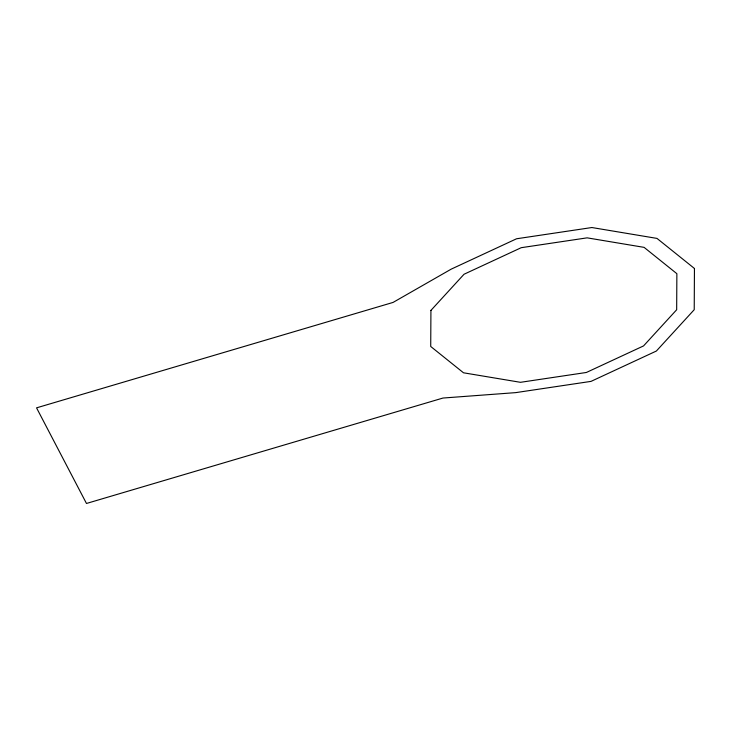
<?xml version="1.0" encoding="UTF-8"?>
<svg xmlns="http://www.w3.org/2000/svg" width="731" height="731" viewBox="0 0 731 731"><rect width="100%" height="100%" fill="white"/><g stroke="black" fill="none" stroke-linecap="round" stroke-linejoin="round"><path stroke-width="1.1" d="M430.925 310.401L430.723 346.476L463.5 372.792L520.472 382.313L586.372 372.472L643.545 345.918L676.668 309.752L676.869 273.686L644.093 247.361L587.121 237.849L521.221 247.69L464.048 274.244L430.925 310.401M694.45 268.487L694.222 309.706L656.365 351.035L591.032 381.381L515.711 392.629L442.995 398.039L86.477 503.467L36.55 407.852L393.068 302.424L451.228 269.127L516.561 238.772L591.882 227.533L656.986 238.407L694.45 268.487"/></g></svg>
